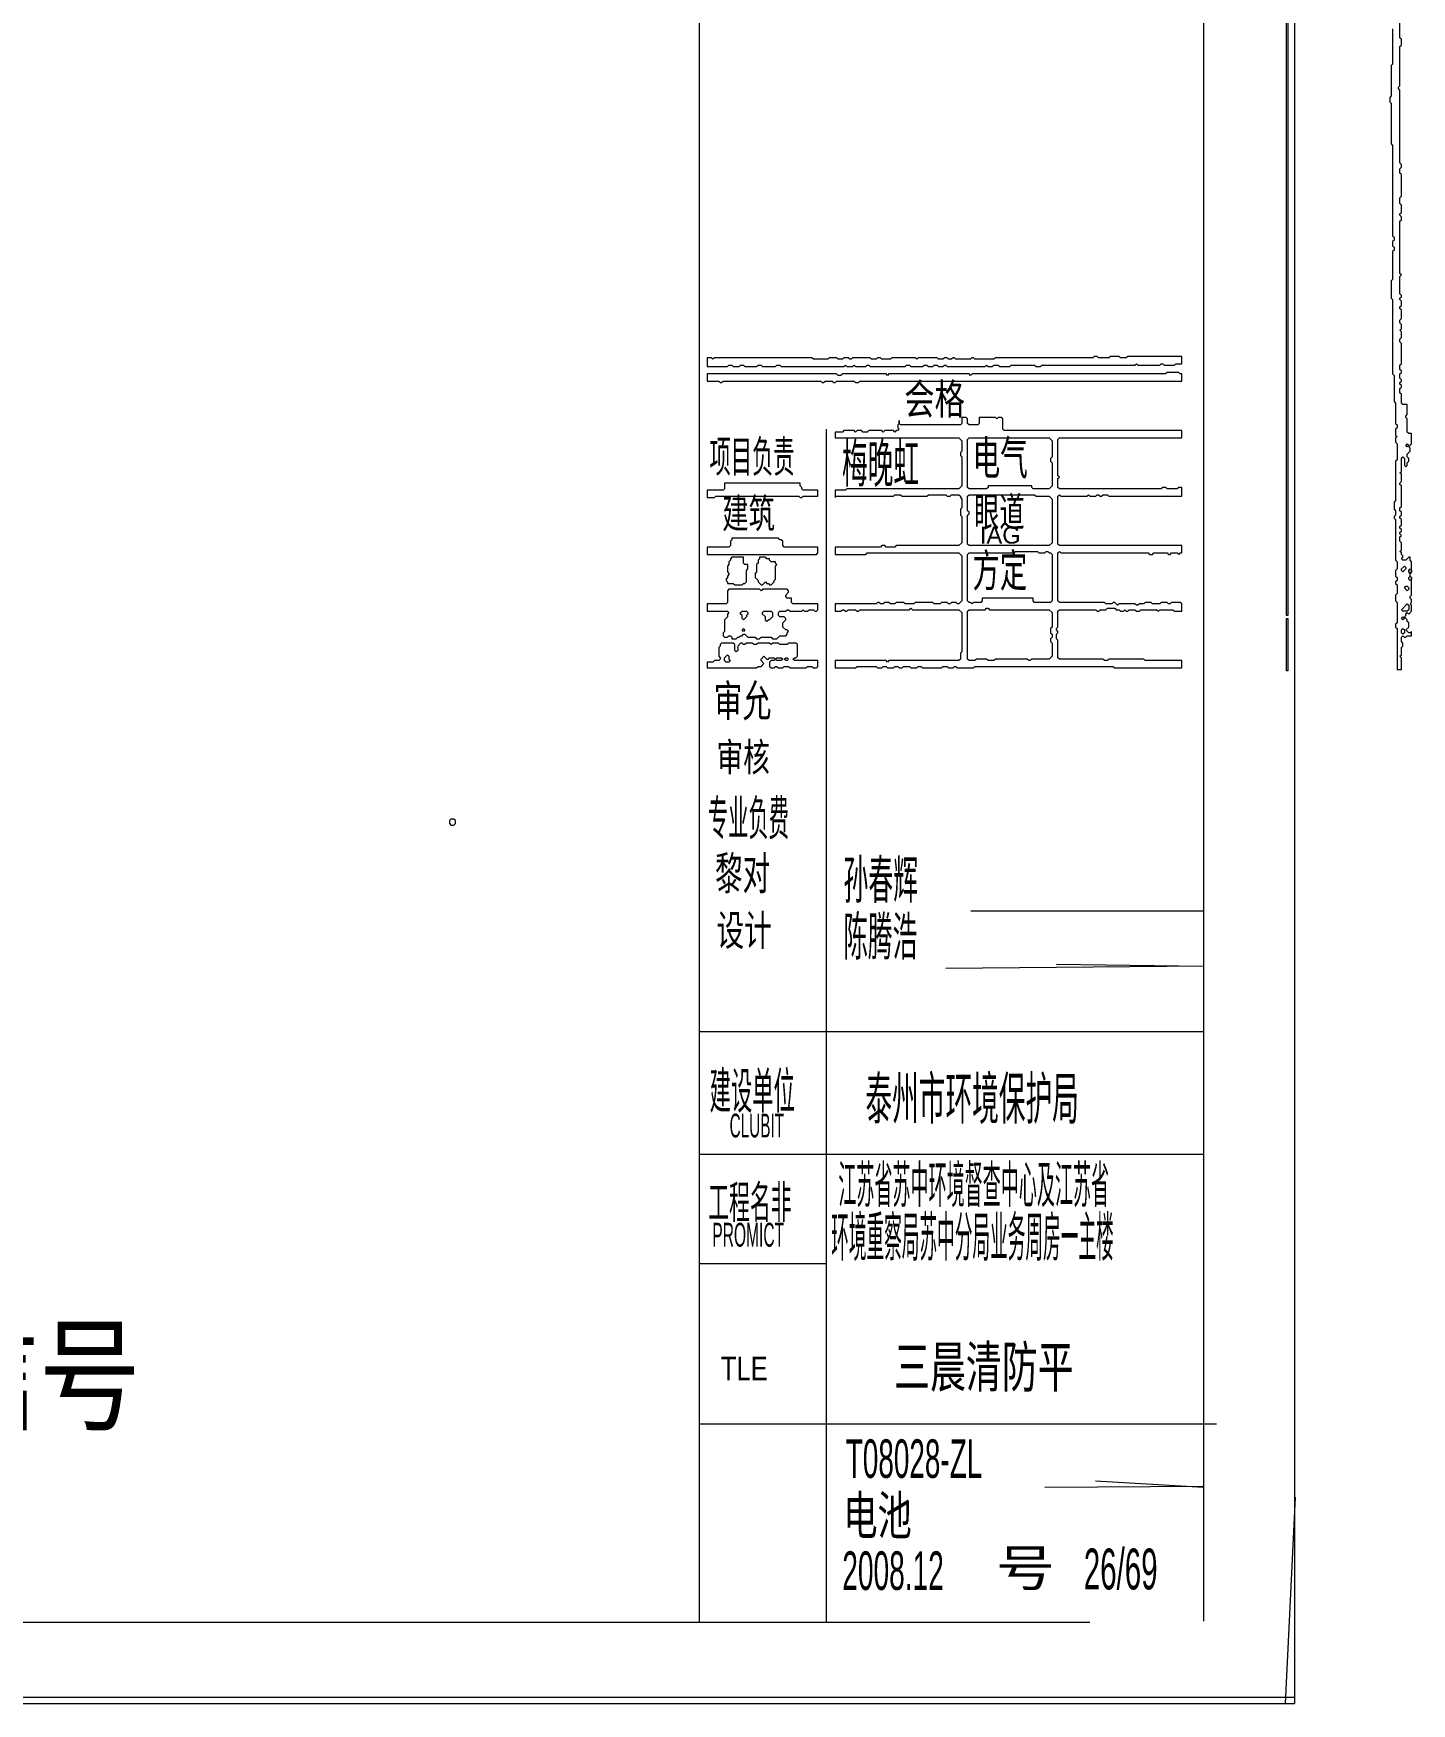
# Model space of a CAD drawing. Header units: millimetres. Extents: x 2 to 419, y 3 to 297.
# Drawn here: x 336.5 to 419.4, y 3.7 to 104.2 of the extents above; entities that cross this region are included whole.
import ezdxf

# ---------------------------------------------------------------- set-up
doc = ezdxf.new("R2010")
doc.units = ezdxf.units.MM
for name, color, linetype, lineweight in [('OCR_TEXT', 6, 'CONTINUOUS', 0), ('TRACE_CURVE', 6, 'CONTINUOUS', 0), ('TRACE_STRAIGHT', 5, 'CONTINUOUS', 0), ('TRACE_TEXT_SYMBOL', 6, 'CONTINUOUS', 0)]:
    doc.layers.add(name, color=color, linetype=linetype, lineweight=lineweight)
doc.styles.add('wqy-unicode', font='wqy-unicode')

msp = doc.modelspace()

# ---------------------------------------------------------------- linework, layer by layer
at = {"layer": 'TRACE_CURVE', "color": 6}
for points in [[(411.86, 142.75), (411.95, 142.75), (411.95, 69.18), (411.86, 69.18)], [(392.68, 79.78), (392.77, 79.87), (397.59, 79.87), (397.76, 79.69), (397.76, 78.73), (397.67, 78.64), (397.67, 78.47), (397.76, 78.38), (397.76, 76.98), (397.59, 76.8), (396.62, 76.8), (396.54, 76.89), (396.54, 76.98), (393.91, 76.98), (393.91, 76.89), (393.82, 76.8), (392.77, 76.8), (392.68, 76.89)], [(419.04, 79.43), (419.13, 79.52), (419.22, 79.43), (419.13, 79.34)], [(392.68, 76.36), (392.77, 76.45), (396.71, 76.45), (396.8, 76.36), (397.59, 76.36), (397.76, 76.19), (397.76, 73.56), (397.59, 73.39), (392.77, 73.39), (392.68, 73.47), (392.68, 75.23), (392.77, 75.31), (392.77, 75.4), (392.68, 75.49)], [(395.49, 72.95), (395.57, 73.04), (396.89, 73.04), (396.97, 72.95), (397.32, 72.95), (397.41, 73.04), (397.5, 73.04), (397.59, 72.95), (397.67, 72.95), (397.76, 72.86), (397.76, 70.06), (397.67, 69.97), (396.71, 69.97), (396.62, 70.06), (396.62, 70.23), (393.56, 70.23), (393.56, 70.06), (393.47, 69.97), (393.03, 69.97), (392.95, 69.88), (392.86, 69.97), (392.77, 69.97), (392.68, 70.06), (392.68, 72.86), (392.77, 72.95)], [(418.96, 72.16), (419.04, 72.07), (419.04, 71.99), (418.87, 71.81), (418.78, 71.9), (418.78, 71.99)], [(419.22, 71.9), (419.31, 71.99), (419.39, 71.9), (419.39, 71.81), (419.31, 71.72), (419.22, 71.81)], [(419.22, 71.46), (419.31, 71.55), (419.39, 71.46), (419.39, 71.37), (419.31, 71.29), (419.22, 71.37)], [(418.96, 70.85), (419.04, 70.94), (419.13, 70.94), (419.22, 70.85), (419.22, 70.76), (419.13, 70.67)], [(393.73, 69.53), (393.82, 69.62), (393.91, 69.62), (394, 69.53), (397.59, 69.53), (397.76, 69.36), (397.76, 68.48), (397.67, 68.4), (397.67, 68.13), (397.76, 68.05), (397.76, 67.87), (397.67, 67.78), (397.67, 67.61), (397.76, 67.52), (397.76, 66.73), (397.59, 66.56), (396.54, 66.56), (396.45, 66.47), (396.36, 66.47), (396.27, 66.56), (394.35, 66.56), (394.26, 66.47), (393.91, 66.47), (393.82, 66.56), (393.21, 66.56), (393.12, 66.47), (392.77, 66.47), (392.68, 66.56), (392.68, 69.45), (392.77, 69.53)], [(419.13, 69.88), (419.22, 69.8), (419.22, 69.53), (419.13, 69.45), (418.87, 69.45), (418.78, 69.53)], [(418.78, 69.01), (418.87, 69.1), (418.96, 69.01), (418.87, 68.92)], [(418.78, 68.31), (418.87, 68.4), (418.96, 68.31), (418.96, 68.13), (418.87, 68.05), (418.78, 68.13)]]:
    msp.add_lwpolyline(points, close=True, dxfattribs=at)
for points in [[(418.78, 103.86), (418.69, 103.95), (418.69, 106.23)], [(418.25, 104.48), (418.25, 102.37), (418.17, 102.29), (418.17, 100.45), (418.08, 100.36), (418.08, 100.1), (418.17, 100.01), (418.17, 97.56), (418.25, 97.47), (418.25, 92.04), (418.34, 91.95), (418.34, 91.78), (418.25, 91.69), (418.25, 91.43), (418.34, 91.34), (418.34, 91.16), (418.25, 91.08), (418.25, 89.41), (418.17, 89.33), (418.17, 88.27), (418.25, 88.19), (418.25, 83.72), (418.34, 83.63), (418.34, 82.06), (418.43, 81.97), (418.43, 80.74), (418.52, 80.66), (418.52, 80.48), (418.43, 80.39), (418.43, 80.04), (418.52, 79.96), (418.43, 79.87), (418.43, 79.61), (418.52, 79.52), (418.52, 78.55), (418.43, 78.47), (418.43, 76.1), (418.34, 76.01), (418.34, 75.58), (418.43, 75.49)], [(418.78, 81.97), (418.78, 82.5), (418.69, 82.58), (418.69, 82.85), (418.78, 82.93), (418.78, 83.02), (418.69, 83.11), (418.69, 83.2), (418.78, 83.28), (418.78, 83.37), (418.69, 83.46), (418.69, 83.72), (418.78, 83.81), (418.78, 83.9), (418.69, 83.98), (418.69, 84.25), (418.78, 84.33), (418.78, 85.56), (418.69, 85.65), (418.69, 85.82), (418.78, 85.91), (418.78, 86.26), (418.69, 86.35), (418.78, 86.44), (418.78, 86.7), (418.69, 86.79), (418.69, 86.96), (418.78, 87.05), (418.78, 87.57), (418.69, 87.66), (418.69, 87.75), (418.78, 87.84), (418.78, 88.1), (418.69, 88.19), (418.69, 88.27), (418.78, 88.36), (418.78, 88.45), (418.69, 88.54), (418.69, 89.59), (418.78, 89.68), (418.69, 89.76), (418.69, 92.92), (418.78, 93), (418.78, 93.18), (418.69, 93.27), (418.69, 93.35), (418.78, 93.44), (418.78, 93.88), (418.69, 93.97), (418.69, 94.32), (418.78, 94.41), (418.78, 95.72), (418.69, 95.81), (418.69, 96.07), (418.78, 96.16), (418.78, 96.33), (418.69, 96.42), (418.69, 100.8), (418.61, 100.89), (418.61, 100.97), (418.69, 101.06), (418.69, 103.43), (418.78, 103.51), (418.78, 103.86)], [(419.39, 72.42), (419.31, 72.51), (419.31, 72.69), (419.22, 72.69), (419.04, 72.51), (418.87, 72.51), (418.78, 72.6), (418.87, 72.69), (418.87, 72.77), (418.78, 72.86), (418.78, 72.95), (418.69, 73.04), (418.78, 73.12), (418.78, 73.56), (418.69, 73.65), (418.69, 73.91), (418.78, 74), (418.69, 74.09), (418.69, 74.18), (418.78, 74.26), (418.78, 74.35), (418.69, 74.44), (418.69, 74.53), (418.78, 74.61), (418.78, 74.96), (418.69, 75.05), (418.69, 75.14), (418.78, 75.23), (418.78, 75.4), (418.69, 75.49), (418.69, 75.66), (418.78, 75.75), (418.78, 76.98), (418.69, 77.07), (418.69, 77.15), (418.78, 77.24), (418.78, 77.68), (418.69, 77.77), (418.78, 77.85), (418.78, 78.64), (418.87, 78.73), (418.96, 78.64), (418.96, 78.2), (419.04, 78.12), (419.13, 78.2), (419.13, 78.38), (419.22, 78.47), (419.22, 78.64), (419.13, 78.73), (419.13, 78.9), (419.31, 79.08), (419.31, 79.25), (419.22, 79.34), (419.39, 79.52), (419.39, 80.13), (419.22, 80.13), (419.13, 80.22), (419.13, 81.01), (419.04, 81.09), (419.04, 81.18), (419.13, 81.27), (419.13, 81.88), (418.87, 81.88), (418.78, 81.97)], [(392.33, 81.09), (392.33, 80.74), (392.25, 80.66), (388.65, 80.66), (388.57, 80.74), (388.57, 80.92), (388.57, 80.74), (388.48, 80.66), (388.48, 80.48), (388.57, 80.39), (388.48, 80.31), (388.39, 80.31), (388.3, 80.22), (388.22, 80.31), (387.69, 80.31), (387.6, 80.22), (387.52, 80.31), (386.73, 80.31), (386.64, 80.22), (386.38, 80.22), (386.29, 80.31), (386.03, 80.31), (385.94, 80.22), (385.85, 80.31), (385.24, 80.31), (385.15, 80.22), (384.71, 80.22), (384.71, 79.87), (392.16, 79.87), (392.33, 79.69), (392.33, 79.08), (392.25, 78.99), (392.25, 78.82), (392.33, 78.73), (392.33, 76.98), (392.16, 76.8), (385.41, 76.8), (385.33, 76.72), (384.71, 76.72), (384.71, 76.28), (384.8, 76.36), (388.22, 76.36), (388.3, 76.45), (388.65, 76.45), (388.74, 76.36), (390.23, 76.36), (390.32, 76.45), (391.37, 76.45), (391.46, 76.36), (391.63, 76.36), (391.72, 76.45), (392.16, 76.45), (392.25, 76.36), (392.25, 76.28), (392.33, 76.19), (392.33, 75.66), (392.25, 75.58), (392.25, 75.23), (392.33, 75.14), (392.33, 73.56), (392.16, 73.39), (388.39, 73.39), (388.3, 73.3), (387.78, 73.3)], [(400.48, 76.45), (400.56, 76.45), (400.65, 76.36), (400.74, 76.36), (400.83, 76.45), (401.09, 76.45), (401.18, 76.36), (405.56, 76.36), (405.56, 76.89), (405.38, 76.89), (405.29, 76.8), (404.68, 76.8), (404.59, 76.89), (404.42, 76.89), (404.33, 76.8), (398.2, 76.8), (398.11, 76.89), (398.11, 77.42), (398.2, 77.5), (398.11, 77.59), (398.11, 79.78), (398.2, 79.87), (405.56, 79.87), (405.56, 80.31), (394.87, 80.31), (394.79, 80.39), (394.79, 81.01), (394.7, 81.09), (394.52, 81.09), (394.43, 81.01), (394.35, 81.09), (393.38, 81.09), (393.38, 80.74), (393.3, 80.66), (392.77, 80.66), (392.68, 80.74), (392.68, 81.01), (392.6, 81.09), (392.33, 81.09)], [(402.23, 69.45), (402.32, 69.45), (402.4, 69.53), (402.75, 69.53), (402.84, 69.45), (403.02, 69.45), (403.1, 69.53), (404.07, 69.53), (404.16, 69.45), (404.24, 69.53), (405.03, 69.53), (405.12, 69.45), (405.56, 69.45), (405.56, 69.88), (405.47, 69.97), (404.94, 69.97), (404.86, 69.88), (404.77, 69.88), (404.68, 69.97), (404.33, 69.97), (404.24, 69.88), (403.81, 69.88), (403.72, 69.97), (403.37, 69.97), (403.28, 69.88), (403.02, 69.88), (402.93, 69.8), (402.84, 69.8), (402.75, 69.88), (401.79, 69.88), (401.7, 69.8), (401.53, 69.97), (401.44, 69.97), (401.35, 69.88), (401, 69.88), (400.92, 69.97), (398.2, 69.97), (398.11, 70.06), (398.11, 72.95), (398.2, 73.04), (398.29, 72.95), (403.54, 72.95), (403.63, 72.86), (403.81, 72.86), (403.89, 72.95), (404.68, 72.95), (404.77, 72.86), (404.86, 72.86), (404.94, 72.95), (405.29, 72.95), (405.38, 72.86), (405.47, 72.95), (405.56, 72.95), (405.56, 73.39), (398.2, 73.39), (398.11, 73.47), (398.11, 76.36), (398.2, 76.45), (398.29, 76.36), (399.86, 76.36), (399.95, 76.45), (400.04, 76.36), (400.39, 76.36), (400.48, 76.45)], [(418.43, 75.49), (418.43, 75.23), (418.34, 75.14), (418.34, 75.05), (418.43, 74.96), (418.43, 72.51), (418.52, 72.42), (418.52, 71.99), (418.43, 71.9), (418.43, 71.55), (418.52, 71.46), (418.52, 71.29), (418.43, 71.2), (418.43, 71.11), (418.52, 71.02), (418.52, 70.5), (418.43, 70.41), (418.43, 70.06), (418.52, 69.97), (418.52, 68.75), (418.43, 68.66), (418.43, 68.48), (418.52, 68.4), (418.52, 65.94), (418.78, 65.94), (418.78, 66.64), (418.69, 66.73), (418.78, 66.82), (418.78, 67.26), (418.87, 67.34), (418.87, 67.52), (418.78, 67.61), (418.78, 67.87), (418.87, 67.96), (418.96, 67.87), (419.04, 67.87), (419.13, 67.96), (419.39, 67.96), (419.39, 68.22), (419.31, 68.13), (419.22, 68.13), (419.04, 68.31), (419.22, 68.48), (419.22, 68.75), (419.13, 68.83), (419.13, 68.92), (418.96, 69.1), (419.04, 69.18), (419.04, 69.27), (419.13, 69.36), (419.22, 69.27), (419.39, 69.45), (419.39, 69.8), (419.31, 69.88), (419.39, 69.97), (419.39, 70.15), (419.31, 70.23), (419.31, 70.32), (419.39, 70.41), (419.39, 71.46), (419.31, 71.55), (419.31, 71.72), (419.39, 71.81), (419.39, 72.42)], [(387.78, 73.3), (387.69, 73.39), (387.52, 73.39), (387.43, 73.3), (384.71, 73.3), (384.71, 72.86), (386.55, 72.86), (386.64, 72.95), (392.16, 72.95), (392.33, 72.77), (392.33, 70.06), (392.16, 69.88), (392.07, 69.88), (391.98, 69.97), (391.72, 69.97), (391.63, 69.88), (391.54, 69.88), (391.46, 69.97), (391.11, 69.97), (391.02, 69.88), (390.67, 69.88), (390.58, 69.97), (389.53, 69.97), (389.44, 69.88), (388.92, 69.88), (388.83, 69.97), (388.39, 69.97), (388.3, 69.88), (388.04, 69.88), (387.95, 69.97), (387.69, 69.97), (387.6, 69.88), (387.43, 69.88), (387.34, 69.97), (387.25, 69.97), (387.17, 69.88), (384.71, 69.88), (384.71, 69.45), (385.06, 69.45), (385.15, 69.53), (385.24, 69.53), (385.33, 69.45), (385.41, 69.45), (385.5, 69.53), (385.94, 69.53), (386.03, 69.45), (386.12, 69.45), (386.2, 69.53), (389.18, 69.53), (389.27, 69.62), (389.36, 69.53), (392.16, 69.53), (392.33, 69.36), (392.33, 66.99), (392.25, 66.91), (392.25, 66.56), (392.16, 66.47), (387.95, 66.47), (387.87, 66.38), (387.78, 66.47), (384.71, 66.47), (384.71, 66.03), (385.94, 66.03), (386.03, 66.12)], [(386.03, 66.12), (387.17, 66.12), (387.25, 66.03), (387.52, 66.03), (387.6, 66.12), (387.78, 66.12), (387.87, 66.03), (388.22, 66.03), (388.3, 66.12), (388.48, 66.12), (388.57, 66.03), (388.74, 66.03), (388.83, 66.12), (389.18, 66.12), (389.27, 66.03), (389.62, 66.03), (389.71, 66.12), (389.88, 66.12), (389.97, 66.03), (391.11, 66.03), (391.19, 66.12), (391.46, 66.12), (391.54, 66.03), (391.81, 66.03), (391.9, 66.12), (391.98, 66.12), (392.07, 66.03), (393.03, 66.03), (393.12, 66.12), (401.44, 66.12), (401.53, 66.03), (405.56, 66.03), (405.56, 66.47), (403.37, 66.47), (403.28, 66.56), (401.18, 66.56), (401.09, 66.47), (400.92, 66.47), (400.83, 66.56), (398.2, 66.56), (398.11, 66.64), (398.11, 67.69), (398.03, 67.78), (398.03, 68.05), (398.11, 68.13), (398.11, 68.22), (398.03, 68.31), (398.03, 68.4), (398.11, 68.48), (398.11, 69.45), (398.2, 69.53), (400.39, 69.53), (400.48, 69.45), (400.56, 69.45), (400.65, 69.53), (401, 69.53), (401.09, 69.62), (401.53, 69.62), (401.62, 69.53), (401.79, 69.53), (401.88, 69.45), (402.05, 69.45), (402.14, 69.53), (402.23, 69.45)]]:
    msp.add_lwpolyline(points, dxfattribs=at)
at = {"layer": 'TRACE_STRAIGHT', "color": 5}
for p, q in [((406.87, 289.91), (406.87, 8.67)), ((412.35, 290.31), (412.35, 3.7)), ((376.52, 289.4), (376.52, 8.6)), ((384.16, 80.39), (384.16, 8.58)), ((392.88, 51.41), (406.87, 51.41)), ((391.37, 47.96), (406.87, 48.09)), ((398.03, 48.2), (406.87, 48.07)), ((376.52, 44.14), (406.87, 44.14)), ((376.52, 36.77), (406.87, 36.77)), ((376.52, 30.18), (384.16, 30.18)), ((376.52, 20.53), (407.66, 20.53)), ((400.38, 17.1), (406.87, 16.73)), ((397.32, 16.72), (406.87, 16.79)), ((411.8, 3.7), (412.4, 16.13)), ((12.79, 8.6), (400.04, 8.6)), ((3.77, 4.09), (412.35, 4.09)), ((294.25, 3.7), (412.35, 3.7))]:
    msp.add_line(p, q, dxfattribs=at)
at = {"layer": 'TRACE_TEXT_SYMBOL', "color": 6}
for points in [[(400.3, 84.77), (400.21, 84.68), (394.35, 84.68), (394.26, 84.6), (393.12, 84.6), (393.03, 84.68), (392.95, 84.68), (392.86, 84.6), (391.98, 84.6), (391.9, 84.68), (391.81, 84.68), (391.72, 84.6), (391.54, 84.6), (391.46, 84.68), (391.28, 84.68), (391.19, 84.6), (390.93, 84.6), (390.84, 84.68), (389.71, 84.68), (389.62, 84.6), (389.53, 84.68), (388.13, 84.68), (388.04, 84.6), (387.52, 84.6), (387.43, 84.68), (387.25, 84.68), (387.17, 84.6), (386.9, 84.6), (386.82, 84.68), (385.76, 84.68), (385.68, 84.6), (385.59, 84.6), (385.5, 84.68), (385.24, 84.68), (385.15, 84.6), (384.89, 84.6), (384.8, 84.68), (384.36, 84.68), (384.28, 84.6), (383.4, 84.6), (383.31, 84.68), (377.45, 84.68), (377.36, 84.6), (377.27, 84.68), (377.01, 84.68), (377.01, 84.16), (378.23, 84.16), (378.32, 84.25), (378.5, 84.25), (378.58, 84.16), (378.93, 84.16), (379.02, 84.25), (379.2, 84.25), (379.28, 84.16), (379.98, 84.16), (380.07, 84.25), (380.25, 84.25), (380.34, 84.16), (381.12, 84.16), (381.21, 84.25), (381.39, 84.25), (381.47, 84.16), (385.24, 84.16), (385.33, 84.25)], [(385.33, 84.25), (385.41, 84.16), (385.76, 84.16), (385.85, 84.25), (385.94, 84.16), (386.55, 84.16), (386.64, 84.25), (386.73, 84.25), (386.82, 84.16), (388.92, 84.16), (389.01, 84.25), (389.18, 84.25), (389.27, 84.16), (389.97, 84.16), (390.06, 84.25), (390.23, 84.25), (390.32, 84.16), (390.58, 84.16), (390.67, 84.25), (390.84, 84.25), (390.93, 84.16), (391.19, 84.16), (391.28, 84.25), (391.37, 84.25), (391.46, 84.16), (393.73, 84.16), (393.82, 84.25), (393.91, 84.16), (394.17, 84.16), (394.26, 84.25), (394.52, 84.25), (394.61, 84.16), (395.22, 84.16), (395.31, 84.25), (396.71, 84.25), (396.8, 84.16), (397.06, 84.16), (397.15, 84.25), (402.75, 84.25), (402.84, 84.33), (402.93, 84.25), (404.24, 84.25), (404.33, 84.33), (404.42, 84.33), (404.51, 84.25), (405.12, 84.25), (405.21, 84.33), (405.56, 84.33), (405.56, 84.77), (402.32, 84.77), (402.23, 84.68), (401.88, 84.68), (401.79, 84.77), (401.27, 84.77), (401.18, 84.68), (400.56, 84.68), (400.48, 84.77), (400.3, 84.77)], [(378.32, 70.76), (378.23, 70.67), (378.23, 69.97), (378.15, 69.88), (377.01, 69.88), (377.01, 69.45), (378.23, 69.45), (378.32, 69.36), (378.23, 69.27), (378.23, 69.1), (378.06, 68.92), (378.06, 68.22), (377.97, 68.13), (377.97, 67.96), (378.06, 67.87), (378.23, 67.87), (378.32, 67.96), (378.41, 67.96), (378.5, 67.87), (378.5, 67.78), (378.76, 67.78), (378.85, 67.87), (378.93, 67.87), (379.02, 67.96), (379.11, 67.96), (379.2, 68.05), (379.28, 68.05), (379.46, 67.87), (379.9, 67.87), (379.98, 67.78), (380.16, 67.78), (380.25, 67.87), (380.86, 67.87), (380.95, 67.78), (381.21, 67.78), (381.39, 67.96), (381.74, 67.96), (381.82, 68.05), (381.82, 68.13), (381.91, 68.22), (381.82, 68.31), (381.74, 68.31), (381.56, 68.48), (381.56, 68.75), (381.74, 68.92), (381.74, 69.01), (381.65, 69.1), (381.39, 69.1), (381.3, 69.18), (381.3, 69.36), (381.39, 69.45), (381.74, 69.45), (381.82, 69.53), (381.91, 69.53), (382, 69.45), (382.7, 69.45), (382.79, 69.53), (382.87, 69.45), (383.05, 69.45), (383.14, 69.53), (383.4, 69.53), (383.49, 69.45), (383.58, 69.45), (383.66, 69.53)], [(383.66, 69.53), (383.66, 69.88), (382.17, 69.88), (382.09, 69.97), (382.09, 70.23), (381.82, 70.23), (381.74, 70.32), (381.74, 70.41), (381.91, 70.58), (381.91, 70.67), (381.82, 70.76), (380.34, 70.76), (380.25, 70.67), (380.16, 70.76), (378.32, 70.76)], [(377.88, 67.52), (377.8, 67.43), (377.8, 67.34), (377.71, 67.26), (377.71, 66.73), (377.8, 66.64), (377.8, 66.56), (377.71, 66.47), (377.45, 66.47), (377.36, 66.38), (377.01, 66.38), (377.01, 66.03), (379.98, 66.03), (380.07, 66.12), (380.25, 66.12), (380.42, 66.29), (380.25, 66.47), (380.25, 66.56), (380.42, 66.73), (380.6, 66.56), (380.69, 66.56), (380.77, 66.64), (381.04, 66.64), (381.12, 66.56), (381.04, 66.47), (380.86, 66.47), (380.77, 66.38), (380.77, 66.12), (380.86, 66.03), (381.04, 66.03), (381.12, 66.12), (381.21, 66.12), (381.3, 66.03), (381.56, 66.03), (381.65, 66.12), (381.91, 66.12), (382, 66.03), (382.96, 66.03), (383.05, 66.12), (383.31, 66.12), (383.4, 66.03), (383.58, 66.03), (383.66, 66.12), (383.66, 66.47), (382.26, 66.47), (382.17, 66.56), (382.26, 66.64), (382.35, 66.64), (382.44, 66.73), (382.44, 67.43), (382.35, 67.52), (381.91, 67.52), (381.82, 67.43), (381.39, 67.43), (381.3, 67.52), (380.95, 67.52), (380.86, 67.43), (380.77, 67.52), (380.07, 67.52), (379.98, 67.43), (379.81, 67.43), (379.72, 67.52), (379.37, 67.52), (379.28, 67.43)], [(379.28, 67.43), (379.2, 67.43), (379.11, 67.52), (379.02, 67.52), (378.85, 67.34), (378.85, 67.08), (378.76, 66.99), (378.67, 67.08), (378.67, 67.43), (378.58, 67.52), (377.88, 67.52)]]:
    msp.add_lwpolyline(points, dxfattribs=at)
for points in [[(404.68, 83.81), (404.59, 83.72), (392.95, 83.72), (392.86, 83.63), (392.77, 83.72), (387.95, 83.72), (387.87, 83.63), (387.78, 83.72), (385.15, 83.72), (385.06, 83.63), (384.89, 83.63), (384.8, 83.72), (377.01, 83.72), (377.01, 83.28), (377.71, 83.28), (377.8, 83.2), (377.88, 83.2), (377.97, 83.28), (383.84, 83.28), (383.93, 83.2), (384.01, 83.2), (384.1, 83.28), (384.54, 83.28), (384.63, 83.2), (384.71, 83.2), (384.8, 83.28), (385.85, 83.28), (385.94, 83.2), (386.12, 83.2), (386.2, 83.28), (405.56, 83.28), (405.56, 83.72), (405.47, 83.72), (405.38, 83.81)], [(378.06, 77.15), (378.06, 76.8), (377.97, 76.72), (377.01, 76.72), (377.01, 76.28), (377.45, 76.28), (377.53, 76.36), (382.52, 76.36), (382.61, 76.28), (382.7, 76.28), (382.79, 76.36), (383.66, 76.36), (383.66, 76.72), (382.79, 76.72), (382.7, 76.8), (382.7, 76.89), (382.61, 76.98), (382.61, 77.15)], [(378.5, 73.83), (378.5, 73.74), (378.41, 73.65), (378.41, 73.39), (378.32, 73.3), (377.01, 73.3), (377.01, 72.86), (383.58, 72.86), (383.66, 72.95), (383.66, 73.3), (381.65, 73.3), (381.56, 73.39), (381.56, 73.65), (381.47, 73.74), (381.39, 73.74), (381.3, 73.83)], [(378.5, 72.69), (378.41, 72.6), (378.41, 72.51), (378.32, 72.42), (378.32, 72.25), (378.23, 72.16), (378.23, 71.81), (378.32, 71.72), (378.32, 71.64), (378.23, 71.55), (378.23, 71.46), (378.15, 71.37), (378.15, 71.29), (378.23, 71.2), (378.23, 71.11), (378.58, 71.11), (378.67, 71.02), (379.11, 71.02), (379.2, 71.11), (379.28, 71.11), (379.37, 71.2), (379.37, 71.9), (379.46, 71.99), (379.46, 72.25), (379.28, 72.25), (379.2, 72.34), (379.2, 72.69)], [(380.16, 72.69), (380.16, 72.6), (380.07, 72.51), (380.07, 72.34), (379.98, 72.25), (379.98, 71.81), (379.9, 71.72), (379.9, 71.46), (380.07, 71.29), (380.07, 71.2), (380.25, 71.02), (380.34, 71.02), (380.51, 71.2), (380.6, 71.11), (380.69, 71.11), (380.77, 71.02), (380.86, 71.02), (381.04, 71.2), (381.04, 71.29), (381.12, 71.37), (381.12, 72.16), (381.21, 72.25), (381.12, 72.34), (381.12, 72.42), (380.86, 72.42), (380.77, 72.51), (380.77, 72.6), (380.6, 72.6), (380.51, 72.69)], [(379.02, 69.36), (379.11, 69.45), (379.37, 69.45), (379.46, 69.36), (379.46, 69.27), (379.37, 69.18), (379.37, 69.1), (379.2, 68.92), (379.11, 69.01), (379.11, 69.18), (379.02, 69.27)], [(380.34, 69.36), (380.42, 69.45), (380.86, 69.45), (380.95, 69.36), (380.95, 69.1), (380.77, 68.92), (380.69, 68.92), (380.6, 68.83), (380.51, 68.92), (380.51, 69.1), (380.34, 69.27)], [(379.11, 68.31), (379.2, 68.4), (379.28, 68.31), (379.2, 68.22)], [(411.86, 69.01), (411.95, 69.01), (411.95, 65.86), (411.86, 65.86)], [(378.23, 66.82), (378.32, 66.73), (378.32, 66.56), (378.41, 66.47), (378.32, 66.38), (378.15, 66.38), (378.06, 66.47), (378.06, 66.64)], [(381.12, 66.56), (381.21, 66.64), (381.47, 66.64), (381.56, 66.56), (381.47, 66.47), (381.21, 66.47)], [(381.65, 66.56), (381.74, 66.64), (381.82, 66.64), (381.91, 66.56), (381.82, 66.47), (381.74, 66.47)], [(361.59, 56.92), (361.51, 56.84), (361.51, 56.66), (361.59, 56.57), (361.77, 56.57), (361.86, 56.66), (361.86, 56.84), (361.77, 56.92)]]:
    msp.add_lwpolyline(points, close=True, dxfattribs=at)

# ---------------------------------------------------------------- texts
at = {"layer": 'OCR_TEXT', "color": 6, "style": 'wqy-unicode'}
for s, height, width, p in [('会格', 1.844, 0.724573, (388.87, 81.29)), ('项目负责', 1.913, 0.490288, (377.15, 77.8)), ('梅晚虹', 2.322, 0.487948, (385.12, 77.18)), ('电气', 2.049, 0.594005, (392.98, 77.65)), ('建筑', 1.776, 0.653659, (377.92, 74.44)), ('眼道', 1.776, 0.627423, (393.07, 74.53)), ('IAG', 1.025, 1.03766, (393.42, 73.51)), ('方定', 1.981, 0.607955, (392.98, 70.9)), ('审允', 1.913, 0.665363, (377.4, 63.09)), ('审核', 1.708, 0.6892, (377.57, 59.81)), ('专业负费', 2.118, 0.421388, (377.06, 55.95)), ('黎对', 1.981, 0.615448, (377.48, 52.68)), ('孙春辉', 2.322, 0.472458, (385.21, 52.14)), ('设计', 1.844, 0.663363, (377.57, 49.32)), ('陈腾浩', 2.322, 0.467872, (385.2, 48.72)), ('建设单位', 2.186, 0.429794, (377.16, 39.5)), ('泰州市环境保护局', 2.527, 0.465825, (386.53, 38.87)), ('CLUBIT', 1.434, 0.480678, (378.36, 37.77)), ('江苏省苏中环境督查中心及江苏省', 2.2542, 0.353255, (384.9, 33.82)), ('工程名非', 1.981, 0.465017, (377.07, 32.89)), ('环境重察局苏中分局业务周房一主楼', 2.3908, 0.325876, (384.47, 30.61)), ('PROMICT', 1.434, 0.488653, (377.32, 31.2)), ('水流、信号', 5.465, 0.823096, (312.26, 20.72)), ('三晨清防平', 2.459, 0.64358, (388.26, 22.74)), ('TLE', 1.434, 0.803358, (377.83, 23.15)), ('T08028-ZL', 2.322, 0.540533, (385.35, 17.28)), ('电池', 2.322, 0.650493, (385.2, 13.87)), ('号', 2.19, 1.187783, (394.39, 10.77)), ('26/69', 2.459, 0.539771, (399.67, 10.57)), ('2008.12', 2.322, 0.544209, (385.14, 10.54))]:
    msp.add_text(s, height=height, dxfattribs=dict(at, width=width)).set_placement(p)

doc.saveas('drawing.dxf')
